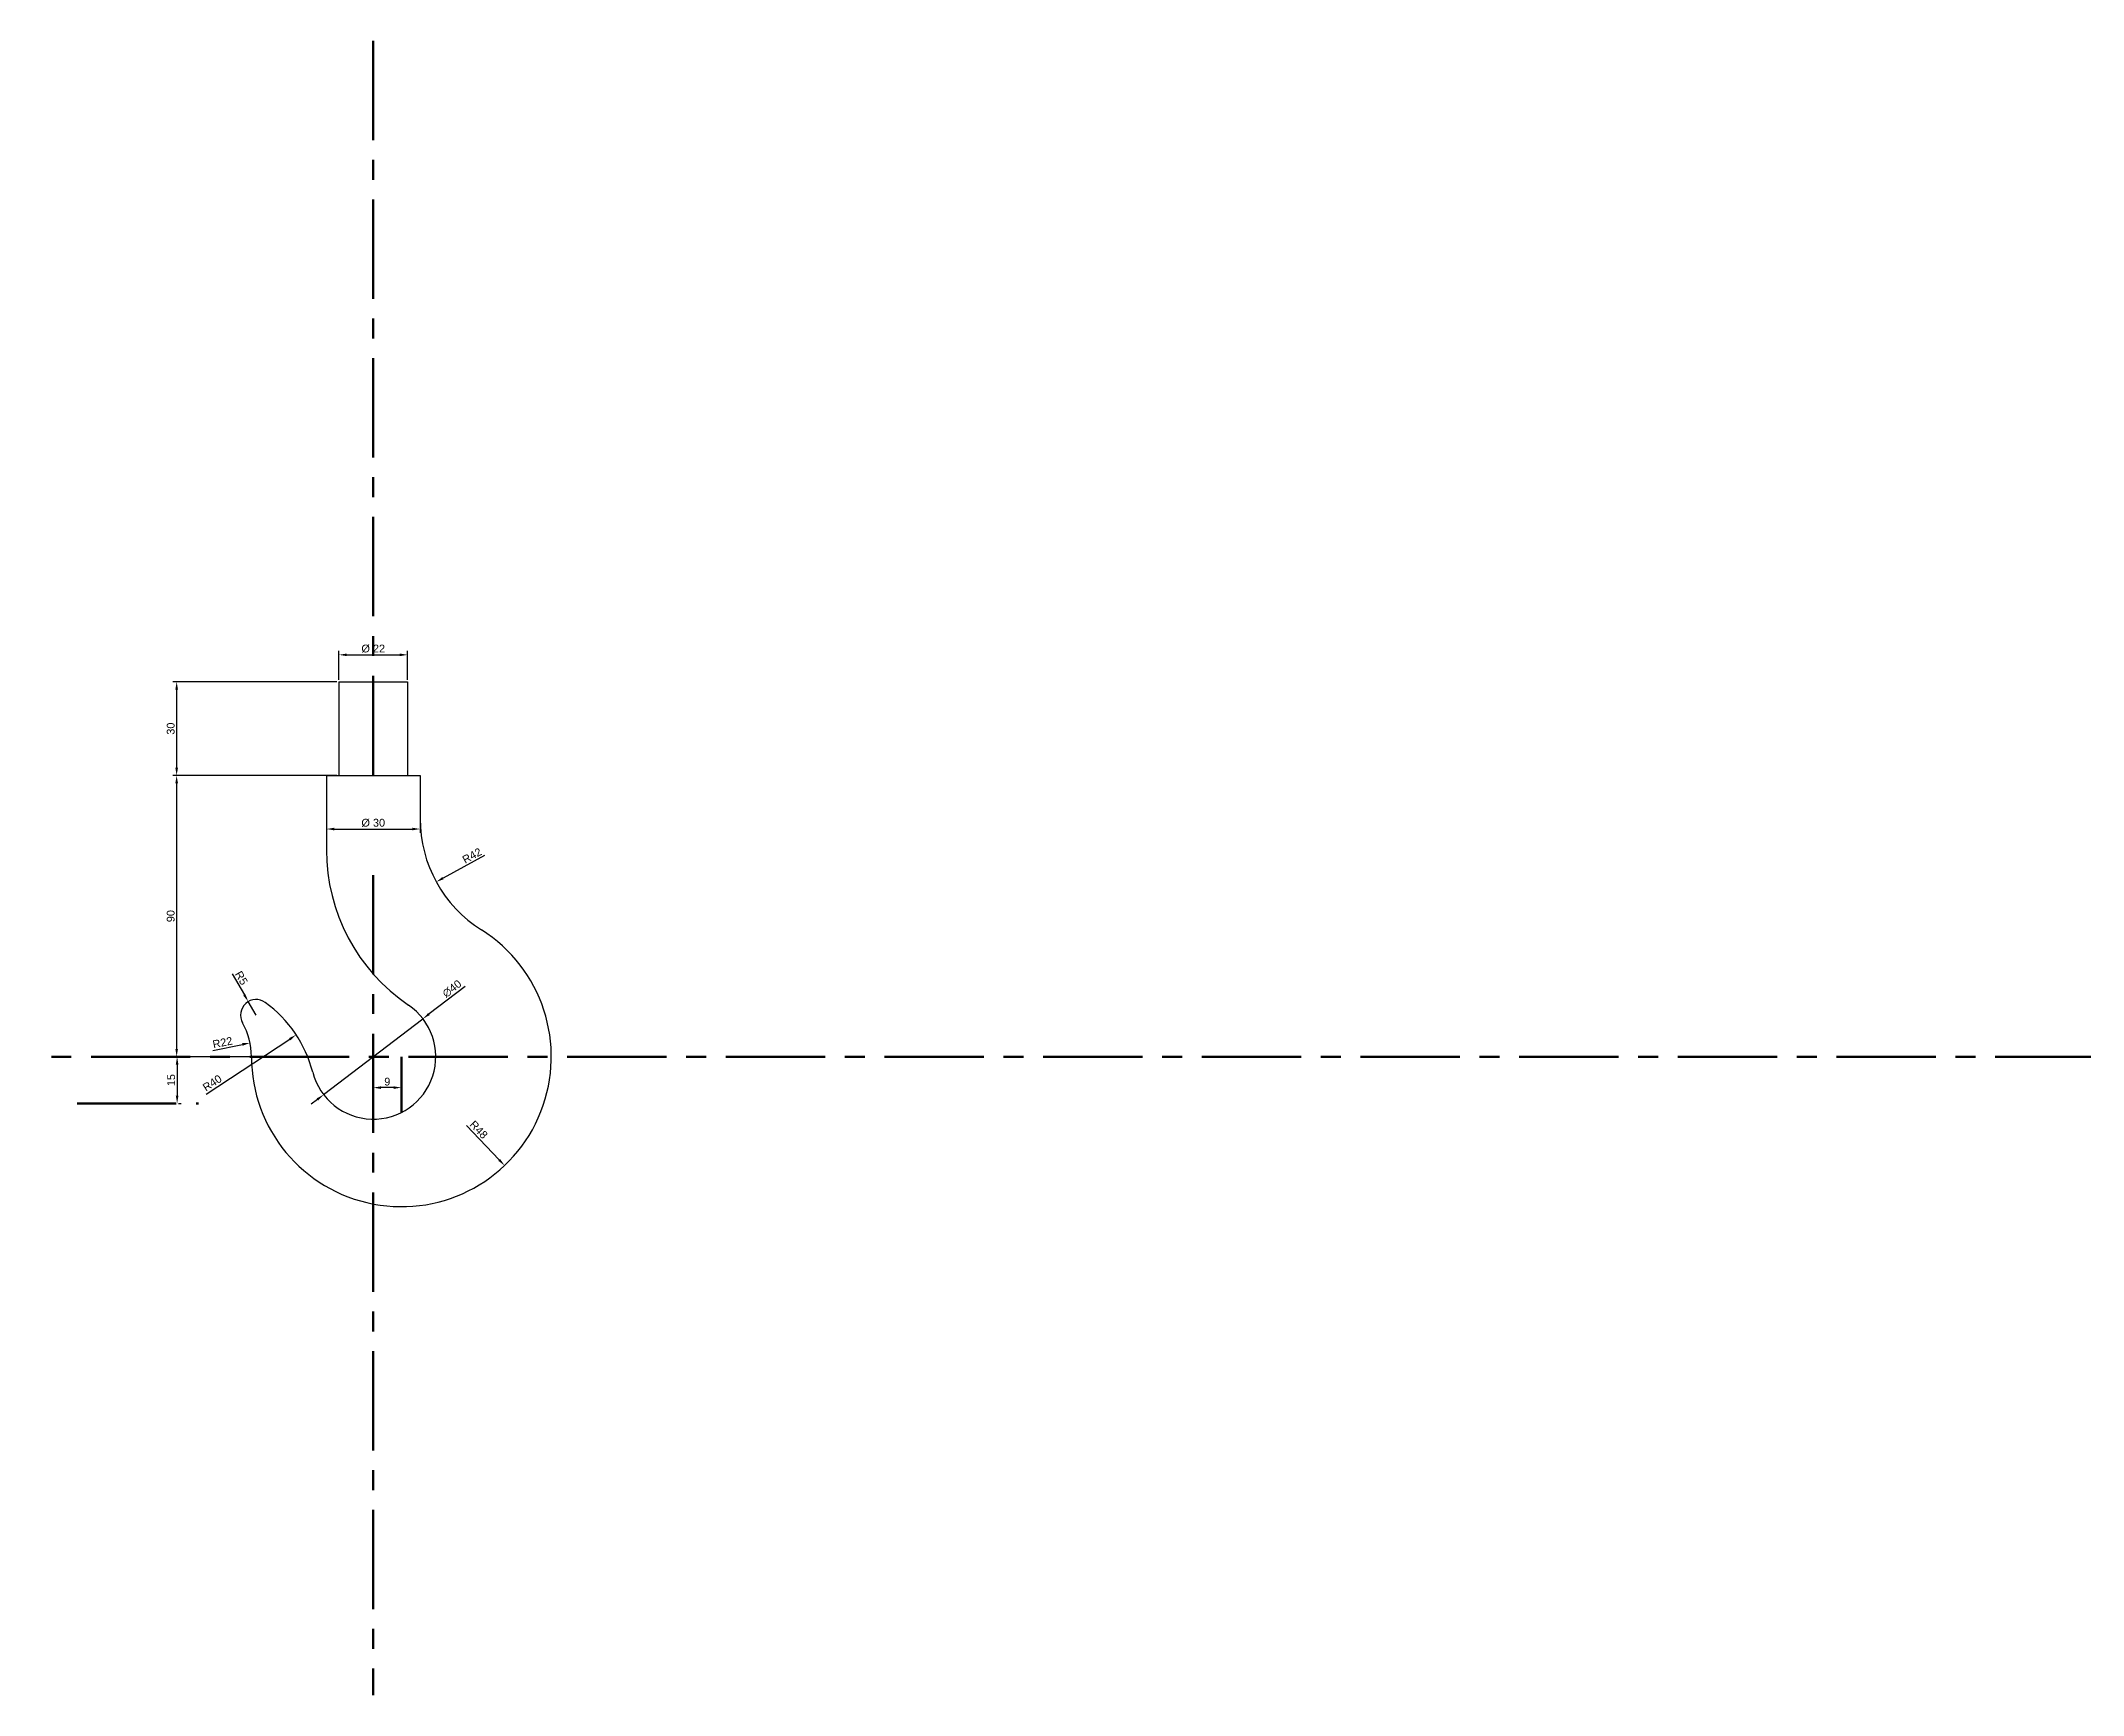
# Model space of a CAD drawing. Header units: millimetres. Extents: x -2120 to 2523, y -292 to 238.
# Drawn here: x 709 to 1362, y -292 to 238 of the extents above; entities that cross this region are included whole.
import ezdxf

# ---------------------------------------------------------------- set-up
doc = ezdxf.new("R2010")
doc.units = ezdxf.units.MM
doc.linetypes.add('CENTER', pattern=[50.8, 31.75, -6.35, 6.35, -6.35])
doc.layers.add('尺寸标注', color=3, linetype='Continuous')
doc.layers.add('点画线', color=1, linetype='CENTER', lineweight=50)
doc.styles.get("Standard").update_dxf_attribs({"font": 'arial.ttf'})
doc.dimstyles.new('ISO-25', dxfattribs={"dimtxt": 2.5, "dimasz": 2.5, "dimexe": 1.25, "dimexo": 0.625, "dimtad": 1, "dimtxsty": 'Standard', "dimcen": 2.5, "dimadec": 0, "dimazin": 0, "dimtfac": 1, "dimtmove": 0, "dimatfit": 3, "dimfxl": 1, "dimarcsym": 0})

# ---------------------------------------------------------------- blocks, each defined once
blk = doc.blocks.new('*D1')
at = {"layer": 'Defpoints', "color": 0, "transparency": 16777216}
for p in [(804.03, 32.43), (752.09, 2.43), (804.03, 2.43)]:
    blk.add_point(p, dxfattribs=at)
at = {"layer": '尺寸标注', "color": 0, "lineweight": -2, "transparency": 16777216}
for p, q in [((803.41, 32.43), (750.84, 32.43)), ((752.09, 29.93), (752.09, 4.93)), ((803.41, 2.43), (750.84, 2.43))]:
    blk.add_line(p, q, dxfattribs=at)
at = {"layer": '尺寸标注', "color": 0, "transparency": 16777216}
for points in [[(751.67, 29.93), (752.51, 29.93), (752.09, 32.43)], [(751.67, 4.93), (752.51, 4.93), (752.09, 2.43)]]:
    blk.add_solid(points, dxfattribs=at)
at = {"layer": '尺寸标注', "color": 0, "transparency": 16777216, "insert": (750.19, 17.43), "char_height": 2.5, "attachment_point": 5, "rotation": 90}
blk.add_mtext('30', dxfattribs=at)
blk = doc.blocks.new('*D2')
at = {"layer": 'Defpoints', "color": 0, "transparency": 16777216}
for p in [(804.03, 2.43), (752.09, -87.57), (804.03, -87.57)]:
    blk.add_point(p, dxfattribs=at)
at = {"layer": '尺寸标注', "color": 0, "lineweight": -2, "transparency": 16777216}
for p, q in [((803.41, 2.43), (750.84, 2.43)), ((752.09, -0.07), (752.09, -85.07)), ((803.41, -87.57), (750.84, -87.57))]:
    blk.add_line(p, q, dxfattribs=at)
at = {"layer": '尺寸标注', "color": 0, "transparency": 16777216}
for points in [[(751.67, -0.07), (752.51, -0.07), (752.09, 2.43)], [(751.67, -85.07), (752.51, -85.07), (752.09, -87.57)]]:
    blk.add_solid(points, dxfattribs=at)
at = {"layer": '尺寸标注', "color": 0, "transparency": 16777216, "insert": (750.19, -42.57), "char_height": 2.5, "attachment_point": 5, "rotation": 90}
blk.add_mtext('90', dxfattribs=at)
blk = doc.blocks.new('*D3')
at = {"layer": 'Defpoints', "color": 0, "transparency": 16777216}
for p in [(752.09, -87.57), (752.09, -102.57), (752.24, -102.57)]:
    blk.add_point(p, dxfattribs=at)
at = {"layer": '尺寸标注', "color": 0, "lineweight": -2, "transparency": 16777216}
for p, q in [((752.24, -90.07), (752.24, -100.07)), ((752.72, -87.57), (753.49, -87.57)), ((752.72, -102.57), (753.49, -102.57))]:
    blk.add_line(p, q, dxfattribs=at)
at = {"layer": '尺寸标注', "color": 0, "transparency": 16777216}
for points in [[(751.82, -90.07), (752.66, -90.07), (752.24, -87.57)], [(751.82, -100.07), (752.66, -100.07), (752.24, -102.57)]]:
    blk.add_solid(points, dxfattribs=at)
at = {"layer": '尺寸标注', "color": 0, "transparency": 16777216, "insert": (750.34, -95.07), "char_height": 2.5, "attachment_point": 5, "rotation": 90}
blk.add_mtext('15', dxfattribs=at)
blk = doc.blocks.new('*D5')
at = {"layer": 'Defpoints', "color": 0, "transparency": 16777216}
for p in [(824.03, -87.57), (857.06, -122.4)]:
    blk.add_point(p, dxfattribs=at)
at = {"layer": '尺寸标注', "color": 0, "lineweight": -2, "transparency": 16777216}
blk.add_line((844.93, -109.61), (855.34, -120.59), dxfattribs=at)
at = {"layer": '尺寸标注', "color": 0, "transparency": 16777216}
blk.add_solid([(855.64, -120.3), (855.04, -120.88), (857.06, -122.4)], dxfattribs=at)
at = {"layer": '尺寸标注', "color": 0, "transparency": 16777216, "insert": (848.8, -110.93), "char_height": 2.5, "attachment_point": 5, "rotation": 313.47337}
blk.add_mtext('R48', dxfattribs=at)
blk = doc.blocks.new('*D6')
at = {"layer": 'Defpoints', "color": 0, "transparency": 16777216}
for p in [(830.92, -75.42), (799.15, -99.72)]:
    blk.add_point(p, dxfattribs=at)
at = {"layer": '尺寸标注', "color": 0, "lineweight": -2, "transparency": 16777216}
for p, q in [((844.43, -65.09), (832.91, -73.9)), ((799.15, -99.72), (830.92, -75.42)), ((797.16, -101.24), (795.18, -102.76))]:
    blk.add_line(p, q, dxfattribs=at)
at = {"layer": '尺寸标注', "color": 0, "transparency": 16777216}
for points in [[(832.65, -73.57), (833.16, -74.23), (830.92, -75.42)], [(796.91, -100.91), (797.42, -101.57), (799.15, -99.72)]]:
    blk.add_solid(points, dxfattribs=at)
at = {"layer": '尺寸标注', "color": 0, "transparency": 16777216, "insert": (840.24, -65.81), "char_height": 2.5, "attachment_point": 5, "rotation": 37.40891}
blk.add_mtext('∅40', dxfattribs=at)
blk = doc.blocks.new('*D8')
at = {"layer": 'Defpoints', "color": 0, "transparency": 16777216}
for p in [(790.36, -80.59), (756.94, -102.57)]:
    blk.add_point(p, dxfattribs=at)
at = {"layer": '尺寸标注', "color": 0, "lineweight": -2, "transparency": 16777216}
blk.add_line((761.51, -99.57), (788.27, -81.97), dxfattribs=at)
at = {"layer": '尺寸标注', "color": 0, "transparency": 16777216}
blk.add_solid([(788.04, -81.62), (788.5, -82.32), (790.36, -80.59)], dxfattribs=at)
at = {"layer": '尺寸标注', "color": 0, "transparency": 16777216, "insert": (763.48, -95.99), "char_height": 2.5, "attachment_point": 5, "rotation": 33.32662}
blk.add_mtext('R40', dxfattribs=at)
blk = doc.blocks.new('*D9')
at = {"layer": 'Defpoints', "color": 0, "transparency": 16777216}
for p in [(775.59, -83.15), (754.03, -87.57)]:
    blk.add_point(p, dxfattribs=at)
at = {"layer": '尺寸标注', "color": 0, "lineweight": -2, "transparency": 16777216}
blk.add_line((763.64, -85.6), (773.14, -83.65), dxfattribs=at)
at = {"layer": '尺寸标注', "color": 0, "transparency": 16777216}
blk.add_solid([(773.05, -83.24), (773.22, -84.06), (775.59, -83.15)], dxfattribs=at)
at = {"layer": '尺寸标注', "color": 0, "transparency": 16777216, "insert": (766.78, -83.03), "char_height": 2.5, "attachment_point": 5, "rotation": 11.60331}
blk.add_mtext('R22', dxfattribs=at)
blk = doc.blocks.new('*D10')
at = {"layer": 'Defpoints', "color": 0, "transparency": 16777216}
for p in [(775.02, -69.95), (777.53, -74.27)]:
    blk.add_point(p, dxfattribs=at)
at = {"layer": '尺寸标注', "color": 0, "lineweight": -2, "transparency": 16777216}
for p, q in [((769.84, -61.04), (773.76, -67.79)), ((777.53, -74.27), (775.02, -69.95))]:
    blk.add_line(p, q, dxfattribs=at)
at = {"layer": '尺寸标注', "color": 0, "transparency": 16777216}
blk.add_solid([(774.12, -67.58), (773.4, -67.99), (775.02, -69.95)], dxfattribs=at)
at = {"layer": '尺寸标注', "color": 0, "transparency": 16777216, "insert": (772.81, -62.38), "char_height": 2.5, "attachment_point": 5, "rotation": 300.18702}
blk.add_mtext('R5', dxfattribs=at)
blk = doc.blocks.new('*D12')
at = {"layer": 'Defpoints', "color": 0, "transparency": 16777216}
for p in [(815.03, -87.57), (824.03, -87.57), (815.03, -97.47)]:
    blk.add_point(p, dxfattribs=at)
at = {"layer": '尺寸标注', "color": 0, "lineweight": -2, "transparency": 16777216}
for p, q in [((815.03, -88.2), (815.03, -98.72)), ((824.03, -88.2), (824.03, -98.72)), ((821.53, -97.47), (817.53, -97.47))]:
    blk.add_line(p, q, dxfattribs=at)
at = {"layer": '尺寸标注', "color": 0, "transparency": 16777216}
for points in [[(817.53, -97.05), (817.53, -97.89), (815.03, -97.47)], [(821.53, -97.05), (821.53, -97.89), (824.03, -97.47)]]:
    blk.add_solid(points, dxfattribs=at)
at = {"layer": '尺寸标注', "color": 0, "transparency": 16777216, "insert": (819.53, -95.57), "char_height": 2.5, "attachment_point": 5}
blk.add_mtext('9', dxfattribs=at)
blk = doc.blocks.new('*D13')
at = {"layer": 'Defpoints', "color": 0, "transparency": 16777216}
for p in [(872.03, -11.44), (835.2, -31.61)]:
    blk.add_point(p, dxfattribs=at)
at = {"layer": '尺寸标注', "color": 0, "lineweight": -2, "transparency": 16777216}
blk.add_line((850.69, -23.13), (837.39, -30.41), dxfattribs=at)
at = {"layer": '尺寸标注', "color": 0, "transparency": 16777216}
blk.add_solid([(837.19, -30.05), (837.59, -30.78), (835.2, -31.61)], dxfattribs=at)
at = {"layer": '尺寸标注', "color": 0, "transparency": 16777216, "insert": (846.64, -23.21), "char_height": 2.5, "attachment_point": 5, "rotation": 28.7088}
blk.add_mtext('R42', dxfattribs=at)
blk = doc.blocks.new('*D15')
at = {"layer": 'Defpoints', "color": 0, "transparency": 16777216}
for p in [(800.03, 2.43), (830.03, 2.43), (830.03, -14.7)]:
    blk.add_point(p, dxfattribs=at)
at = {"layer": '尺寸标注', "color": 0, "lineweight": -2, "transparency": 16777216}
for p, q in [((800.03, 1.8), (800.03, -15.95)), ((830.03, 1.8), (830.03, -15.95)), ((802.53, -14.7), (827.53, -14.7))]:
    blk.add_line(p, q, dxfattribs=at)
at = {"layer": '尺寸标注', "color": 0, "transparency": 16777216}
for points in [[(802.53, -14.28), (802.53, -15.12), (800.03, -14.7)], [(827.53, -14.28), (827.53, -15.12), (830.03, -14.7)]]:
    blk.add_solid(points, dxfattribs=at)
at = {"layer": '尺寸标注', "color": 0, "transparency": 16777216, "insert": (815.03, -12.73), "char_height": 2.5, "attachment_point": 5}
blk.add_mtext('%%C 30', dxfattribs=at)
blk = doc.blocks.new('*D16')
at = {"layer": 'Defpoints', "color": 0, "transparency": 16777216}
for p in [(826.03, 41.06), (804.03, 32.43), (826.03, 32.43)]:
    blk.add_point(p, dxfattribs=at)
at = {"layer": '尺寸标注', "color": 0, "lineweight": -2, "transparency": 16777216}
for p, q in [((804.03, 33.05), (804.03, 42.31)), ((806.53, 41.06), (823.53, 41.06)), ((826.03, 33.05), (826.03, 42.31))]:
    blk.add_line(p, q, dxfattribs=at)
at = {"layer": '尺寸标注', "color": 0, "transparency": 16777216}
for points in [[(806.53, 41.47), (806.53, 40.64), (804.03, 41.06)], [(823.53, 41.47), (823.53, 40.64), (826.03, 41.06)]]:
    blk.add_solid(points, dxfattribs=at)
at = {"layer": '尺寸标注', "color": 0, "transparency": 16777216, "insert": (815.03, 43.03), "char_height": 2.5, "attachment_point": 5}
blk.add_mtext('%%C 22', dxfattribs=at)

msp = doc.modelspace()

# ---------------------------------------------------------------- linework, layer by layer
for p, q in [((804.035, 32.429), (804.035, 2.429)), ((804.035, 32.429), (826.035, 32.429)), ((826.035, 32.429), (826.035, 2.429)), ((800.035, 2.429), (830.035, 2.429)), ((800.035, 2.429), (800.035, -21.427)), ((830.035, 2.429), (830.035, -11.439))]:
    msp.add_line(p, q)
for centre, radius, start, end in [((872.035, -11.439), 42, 180, 237.769047), ((860.035, -21.427), 60, 180, 235.771134), ((824.035, -87.571), 48, 180, 57.769047), ((777.53, -74.268), 5, 53.964025, 209.517644), ((756.94, -102.571), 40, 14.477512, 53.964025), ((815.035, -87.571), 20, 194.477512, 55.771134), ((754.035, -87.571), 22, 0, 29.517644)]:
    msp.add_arc(centre, radius, start, end)
at = {"layer": '点画线'}
for p, q in [((815.035, 237.579), (815.035, 15.279)), ((815.035, 15.279), (815.035, 2.429)), ((815.035, -29.434), (815.035, -291.925)), ((-2120.086, -87.571), (2523.282, -87.571)), ((824.035, -87.571), (824.035, -105.431)), ((720.219, -102.571), (759.122, -102.571))]:
    msp.add_line(p, q, dxfattribs=at)

# ---------------------------------------------------------------- dimensions: what is measured, and where the dimension line sits
at = {"layer": '尺寸标注'}
for base, p1, p2, picture, middle in [((826.035, 41.056), (804.035, 32.429), (826.035, 32.429), '*D16', (815.035, 43.027)), ((830.035, -14.701), (800.035, 2.429), (830.035, 2.429), '*D15', (815.035, -12.729))]:
    dim = msp.add_linear_dim(base=base, p1=p1, p2=p2, text='%%C <>', dimstyle='ISO-25', dxfattribs=at)
    dim.commit()
    dim.dimension.update_dxf_attribs({"geometry": picture, "text_midpoint": middle})
for base, p1, p2, picture, middle in [((752.09, 2.429), (804.035, 32.429), (804.035, 2.429), '*D1', (750.188, 17.429)), ((752.09, -87.571), (804.035, 2.429), (804.035, -87.571), '*D2', (750.189, -42.571)), ((752.239, -102.571), (752.09, -87.571), (752.09, -102.571), '*D3', (750.338, -95.071))]:
    dim = msp.add_linear_dim(base=base, p1=p1, p2=p2, angle=90, dimstyle='ISO-25', dxfattribs=at)
    dim.commit()
    dim.dimension.update_dxf_attribs({"geometry": picture, "text_midpoint": middle})
for center, mpoint, picture, middle in [((872.035, -11.439), (835.198, -31.614), '*D13', (847.538, -24.856)), ((754.035, -87.571), (775.585, -83.146), '*D9', (767.162, -84.875)), ((756.94, -102.571), (790.362, -80.594), '*D8', (764.525, -97.583)), ((824.035, -87.571), (857.06, -122.404), '*D5', (847.42, -112.237))]:
    dim = msp.add_radius_dim(center=center, mpoint=mpoint, dimstyle='ISO-25', dxfattribs=at)
    dim.commit()
    dim.dimension.update_dxf_attribs({"geometry": picture, "text_midpoint": middle, "dimtype": 164})
dim = msp.add_radius_dim(center=(777.53, -74.268), mpoint=(775.016, -69.946), dimstyle='ISO-25', dxfattribs=at)
dim.commit()
dim.dimension.update_dxf_attribs({"geometry": '*D10', "text_midpoint": (772.809, -62.38)})
dim = msp.add_diameter_dim_2p(p1=(799.148, -99.721), p2=(830.921, -75.421), dimstyle='ISO-25', dxfattribs=at)
dim.commit()
dim.dimension.update_dxf_attribs({"geometry": '*D6', "text_midpoint": (841.435, -67.38), "dimtype": 163})
dim = msp.add_linear_dim(base=(815.035, -97.471), p1=(824.035, -87.571), p2=(815.035, -87.571), dimstyle='ISO-25', dxfattribs=at)
dim.commit()
dim.dimension.update_dxf_attribs({"geometry": '*D12', "text_midpoint": (819.535, -95.57)})

doc.saveas('drawing.dxf')
